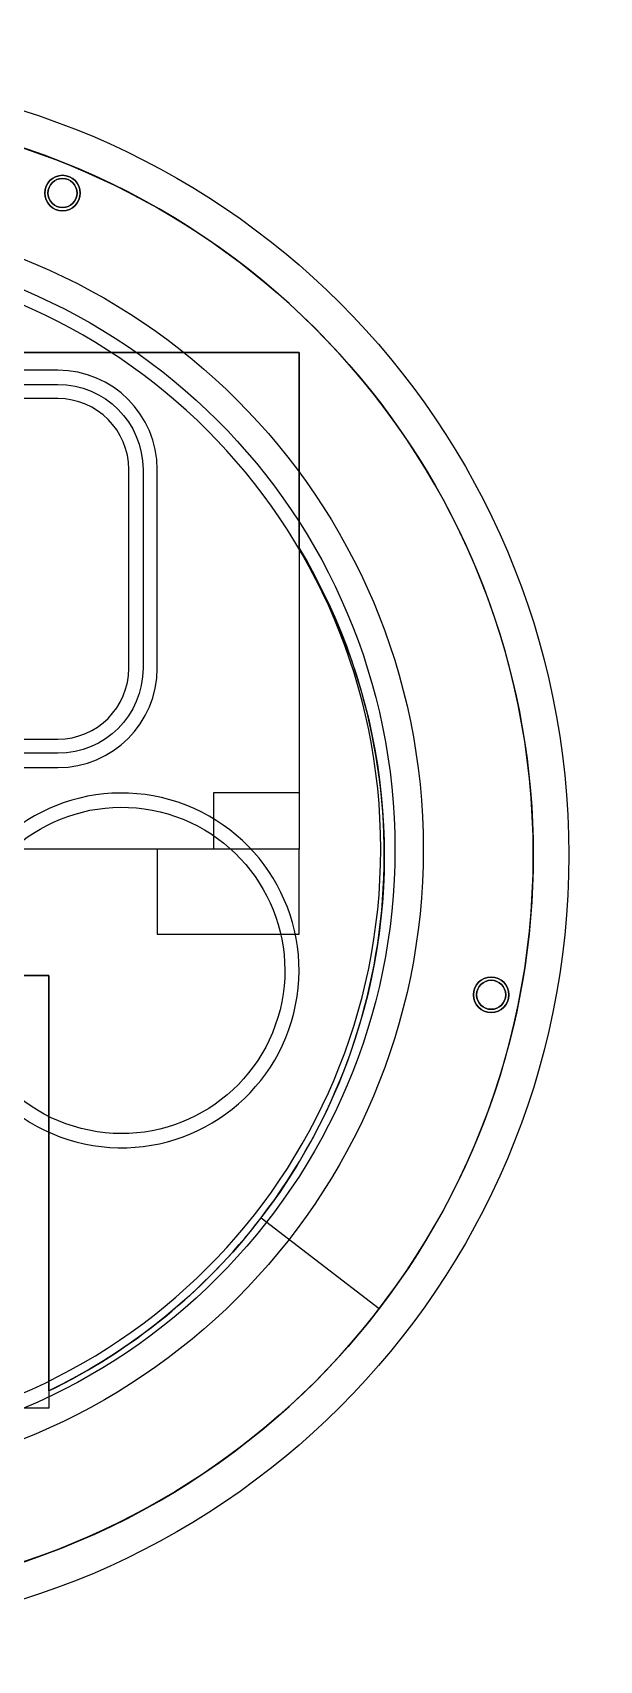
# Model space of a CAD drawing. Header units: millimetres. Extents: x -58 to 57, y -57 to 58.
# Drawn here: x 17.2 to 57.2, y -56.8 to 58 of the extents above; entities that cross this region are included whole.
import ezdxf
from ezdxf.lldxf.tags import DXFTag

# ---------------------------------------------------------------- set-up
doc = ezdxf.new("R2010")
doc.units = ezdxf.units.MM
for name, color, linetype in [('1', 7, 'CONTINUOUS'), ('2', 7, 'CONTINUOUS'), ('VERASE011I100$0', 7, 'CONTINUOUS'), ('VERASE011I101$0', 7, 'CONTINUOUS'), ('VERASE011I102$0', 7, 'CONTINUOUS'), ('VERASE011I106$0', 7, 'CONTINUOUS'), ('VERASE011I112$0', 7, 'CONTINUOUS'), ('VERASE011I113$0', 7, 'CONTINUOUS'), ('VERASE011I115$0', 7, 'CONTINUOUS'), ('VERASE011I116$0', 7, 'CONTINUOUS'), ('VERASE011I120$0', 7, 'CONTINUOUS'), ('VERASE011I121$0', 7, 'CONTINUOUS'), ('VERASE011I122$0', 7, 'CONTINUOUS'), ('VERASE011I123$0', 7, 'CONTINUOUS'), ('VERASE011I124$0', 7, 'CONTINUOUS'), ('VERASE011I126$0', 7, 'CONTINUOUS'), ('VERASE011I127$0', 7, 'CONTINUOUS'), ('VERASE011I17$0', 7, 'CONTINUOUS'), ('VERASE011I19$0', 7, 'CONTINUOUS'), ('VERASE011I20$0', 7, 'CONTINUOUS'), ('VERASE011I22$0', 7, 'CONTINUOUS'), ('VERASE011I25$0', 7, 'CONTINUOUS'), ('VERASE011I26$0', 7, 'CONTINUOUS'), ('VERASE011I35$0', 7, 'CONTINUOUS'), ('VERASE011I36$0', 7, 'CONTINUOUS'), ('VERASE011I4$0', 7, 'CONTINUOUS'), ('VERASE011I45$0', 7, 'CONTINUOUS'), ('VERASE011I46$0', 7, 'CONTINUOUS'), ('VERASE011I47$0', 7, 'CONTINUOUS'), ('VERASE011I51$0', 7, 'CONTINUOUS'), ('VERASE011I55$0', 7, 'CONTINUOUS'), ('VERASE011I56$0', 7, 'CONTINUOUS'), ('VERASE011I57$0', 7, 'CONTINUOUS'), ('VERASE011I58$0', 7, 'CONTINUOUS'), ('VERASE011I59$0', 7, 'CONTINUOUS'), ('VERASE011I6$0', 7, 'CONTINUOUS'), ('VERASE011I61$0', 7, 'CONTINUOUS'), ('VERASE011I62$0', 7, 'CONTINUOUS'), ('VERASE011I63$0', 7, 'CONTINUOUS'), ('VERASE011I64$0', 7, 'CONTINUOUS'), ('VERASE011I65$0', 7, 'CONTINUOUS'), ('VERASE011I68$0', 7, 'CONTINUOUS'), ('VERASE011I70$0', 7, 'CONTINUOUS'), ('VERASE011I71$0', 7, 'CONTINUOUS'), ('VERASE011I74$0', 7, 'CONTINUOUS'), ('VERASE011I8$0', 7, 'CONTINUOUS'), ('VERASE011I80$0', 7, 'CONTINUOUS'), ('VERASE011I82$0', 7, 'CONTINUOUS'), ('VERASE011I83$0', 7, 'CONTINUOUS'), ('VERASE011I87$0', 7, 'CONTINUOUS'), ('VERASE011I9$0', 7, 'CONTINUOUS'), ('VERASE011I92$0', 7, 'CONTINUOUS'), ('VERASE011I93$0', 7, 'CONTINUOUS'), ('VERASE011I95$0', 7, 'CONTINUOUS'), ('VMODIFIED011I106$1', 7, 'CONTINUOUS'), ('VMODIFIED011I116$1', 7, 'CONTINUOUS'), ('VMODIFIED011I120$1', 7, 'CONTINUOUS'), ('VMODIFIED011I121$1', 7, 'CONTINUOUS'), ('VMODIFIED011I122$1', 7, 'CONTINUOUS'), ('VMODIFIED011I126$1', 7, 'CONTINUOUS'), ('VMODIFIED011I17$1', 7, 'CONTINUOUS'), ('VMODIFIED011I22$1', 7, 'CONTINUOUS'), ('VMODIFIED011I25$1', 7, 'CONTINUOUS'), ('VMODIFIED011I4$1', 7, 'CONTINUOUS'), ('VMODIFIED011I46$1', 7, 'CONTINUOUS'), ('VMODIFIED011I55$1', 7, 'CONTINUOUS'), ('VMODIFIED011I56$1', 7, 'CONTINUOUS'), ('VMODIFIED011I59$1', 7, 'CONTINUOUS'), ('VMODIFIED011I64$1', 7, 'CONTINUOUS'), ('VMODIFIED011I65$1', 7, 'CONTINUOUS'), ('VMODIFIED011I68$1', 7, 'CONTINUOUS'), ('VMODIFIED011I83$1', 7, 'CONTINUOUS'), ('VMODIFIED011I9$1', 7, 'CONTINUOUS'), ('VMODIFIED011I95$1', 7, 'CONTINUOUS')]:
    doc.layers.add(name, color=color, linetype=linetype)
tags = doc.linetypes.add('DASHED', pattern=[25.72, 12.86, -12.86]).pattern_tags.tags
tags[6:7] = [DXFTag(74, 4), DXFTag(75, 0), DXFTag(340, '0'), DXFTag(46, 0.0), DXFTag(50, 0.0), DXFTag(44, 0.0), DXFTag(45, 0.0)]
tags[4:5] = [DXFTag(74, 4), DXFTag(75, 0), DXFTag(340, '0'), DXFTag(46, 0.0), DXFTag(50, 0.0), DXFTag(44, 0.0), DXFTag(45, 0.0)]

msp = doc.modelspace()

# ---------------------------------------------------------------- linework, layer by layer
at = {"layer": '1', "color": 252, "linetype": 'CONTINUOUS'}
for p, q in [((36, 35.415392), (-36, 35.415392)), ((-36, 35.415392, -12), (36, 35.415392, -12)), ((36, 21.633308), (36, 35.415392)), ((36, 35.415392, -12), (36, 35.415392)), ((36, 35.415392, -12), (36, 21.633308, -12)), ((36, 21.633308, -12), (36, 21.633308)), ((18.358177, -8.5, -6), (12.75, -8.5, -6)), ((12.75, -8.5, -12), (18.358177, -8.5, -12)), ((18.358177, -8.5, -12), (18.358177, -8.5, -6)), ((18.358177, -37.775353, -6), (18.358177, -8.5, -6)), ((18.358177, -8.5, -12), (18.358177, -37.775353, -12)), ((33.32084, -25.56798), (41.65105, -31.959975)), ((33.32084, -25.56798, -6), (33.32084, -25.56798)), ((33.32084, -25.56798, -6), (41.65105, -31.959975, -6)), ((41.65105, -31.959975, -6), (41.65105, -31.959975)), ((18.358177, -37.775353, -12), (18.358177, -37.775353, -6))]:
    msp.add_line(p, q, dxfattribs=at)
for centre, radius in [((0, 0, -14), 55), ((0, 0, 3.5), 55), ((19.325513, 46.655916, -14), 1.25), ((19.325513, 46.655916, -0.225), 1.025), ((49.529657, -9.852061, -14), 1.25), ((49.529657, -9.852061, -0.225), 1.025)]:
    msp.add_circle(centre, radius, dxfattribs=at)
at = {"layer": '1', "color": 252, "linetype": 'CONTINUOUS', "extrusion": (0, 0, -1)}
for centre, radius in [((0, 0, -3.5), 52.5), ((-19.325513, 46.655916), 1.25), ((-19.325513, 46.655916, 13.775), 1.025), ((-49.529657, -9.852061), 1.25), ((-49.529657, -9.852061, 13.775), 1.025)]:
    msp.add_circle(centre, radius, dxfattribs=at)
at = {"layer": '1', "color": 163, "linetype": 'DASHED', "extrusion": (0, 0, -1)}
for centre in [(-19.325513, 46.655916, 0.225), (-19.325513, 46.655916, 13.775), (-49.529657, -9.852061, 0.225), (-49.529657, -9.852061, 13.775)]:
    msp.add_circle(centre, 1.25, dxfattribs=at)
at = {"layer": '1', "color": 252, "linetype": 'CONTINUOUS', "extrusion": (0, 0, -1)}
for centre, radius, start, end in [((0, 0), 52.5, 257.5, 217.5), ((0, 0, 12), 42, 148.997281, 244.081039), ((0, 0, 6), 52.5, 217.5, 257.5)]:
    msp.add_arc(centre, radius, start, end, dxfattribs=at)
at = {"layer": '1', "color": 252, "linetype": 'CONTINUOUS'}
for centre, start, end in [((0, 0), 322.5, 31.002719), ((0, 0, -6), 295.918961, 322.5)]:
    msp.add_arc(centre, 42, start, end, dxfattribs=at)
at = {"layer": '2', "color": 163, "linetype": 'CONTINUOUS'}
for p, q in [((-36, 35.415392), (36, 35.415392)), ((36, 35.415392), (36, 0.415392)), ((30, 0.415392), (30, 4.415392)), ((30, 4.415392), (36, 4.415392)), ((36, 4.415392), (36, 0.415392)), ((36, 0.415392), (-36, 0.415392)), ((36, 0.415392), (26, 0.415392)), ((26, 0.415392), (26, -5.584608)), ((36, 0.415392), (30, 0.415392)), ((36, -5.584608), (36, 0.415392)), ((26, -5.584608), (36, -5.584608)), ((-36.641823, -8.5), (18.358177, -8.5)), ((18.358177, -8.5), (18.358177, -39)), ((18.358177, -39), (-36.641823, -39))]:
    msp.add_line(p, q, dxfattribs=at)
at = {"layer": 'VERASE011I100$0', "color": 252, "linetype": 'CONTINUOUS', "extrusion": (0, 0, -1)}
msp.add_arc((-23.492316, -8.135111, 0.5), 11.5, 18.955278, 8.978194, dxfattribs=at)
at = {"layer": 'VERASE011I101$0', "color": 252, "linetype": 'CONTINUOUS'}
msp.add_line((-19, 6.165392, -0.5), (19, 6.165392, -0.5), dxfattribs=at)
at = {"layer": 'VERASE011I102$0', "color": 252, "linetype": 'CONTINUOUS'}
msp.add_arc((19, 27.165392, -0.5), 7, 0, 90, dxfattribs=at)
at = {"layer": 'VERASE011I106$0', "color": 252, "linetype": 'CONTINUOUS'}
msp.add_line((26, 13.165392), (26, 27.165392), dxfattribs=at)
at = {"layer": 'VERASE011I112$0', "color": 252, "linetype": 'CONTINUOUS'}
msp.add_line((26, 13.165392, -0.5), (26, 27.165392, -0.5), dxfattribs=at)
at = {"layer": 'VERASE011I113$0', "color": 252, "linetype": 'CONTINUOUS', "extrusion": (0, 0, -1)}
msp.add_arc((-19, 13.165392, 0.5), 6, 180, 270, dxfattribs=at)
at = {"layer": 'VERASE011I115$0', "color": 252, "linetype": 'CONTINUOUS'}
msp.add_arc((19, 13.165392, -0.5), 7, 270, 0, dxfattribs=at)
at = {"layer": 'VERASE011I116$0', "color": 252, "linetype": 'CONTINUOUS'}
msp.add_circle((0, 0.415392), 42.75, dxfattribs=at)
at = {"layer": 'VERASE011I120$0', "color": 252, "linetype": 'CONTINUOUS'}
msp.add_line((19, 34.165392), (-19, 34.165392), dxfattribs=at)
at = {"layer": 'VERASE011I121$0', "color": 252, "linetype": 'CONTINUOUS'}
msp.add_line((-19, 33.165392), (19, 33.165392), dxfattribs=at)
at = {"layer": 'VERASE011I122$0', "color": 252, "linetype": 'CONTINUOUS'}
msp.add_arc((19, 13.165392), 7, 270, 0, dxfattribs=at)
at = {"layer": 'VERASE011I123$0', "color": 252, "linetype": 'CONTINUOUS'}
msp.add_line((19, 7.165392, -0.5), (19, 7.165392), dxfattribs=at)
at = {"layer": 'VERASE011I124$0', "color": 252, "linetype": 'CONTINUOUS'}
msp.add_line((19, 7.165392, -0.5), (-19, 7.165392, -0.5), dxfattribs=at)
at = {"layer": 'VERASE011I126$0', "color": 252, "linetype": 'CONTINUOUS', "extrusion": (0, 0, -1)}
msp.add_circle((0, 0.415392), 41.75, dxfattribs=at)
at = {"layer": 'VERASE011I127$0', "color": 252, "linetype": 'CONTINUOUS'}
msp.add_line((25, 27.165392, -0.5), (25, 13.165392, -0.5), dxfattribs=at)
at = {"layer": 'VERASE011I17$0', "color": 252, "linetype": 'CONTINUOUS'}
msp.add_line((19, 32.165392), (-19, 32.165392), dxfattribs=at)
at = {"layer": 'VERASE011I19$0', "color": 252, "linetype": 'CONTINUOUS'}
msp.add_line((24, 27.165392, -2), (24, 27.165392), dxfattribs=at)
at = {"layer": 'VERASE011I20$0', "color": 252, "linetype": 'CONTINUOUS'}
msp.add_line((19, 32.165392, -2), (19, 32.165392), dxfattribs=at)
at = {"layer": 'VERASE011I22$0', "color": 252, "linetype": 'CONTINUOUS'}
msp.add_line((-19, 8.165392), (19, 8.165392), dxfattribs=at)
at = {"layer": 'VERASE011I25$0', "color": 252, "linetype": 'CONTINUOUS'}
msp.add_circle((0, 0.415392), 44.75, dxfattribs=at)
at = {"layer": 'VERASE011I26$0', "color": 252, "linetype": 'CONTINUOUS'}
msp.add_line((19, 32.165392, -2), (-19, 32.165392, -2), dxfattribs=at)
at = {"layer": 'VERASE011I35$0', "color": 252, "linetype": 'CONTINUOUS'}
msp.add_line((24, 13.165392, -2), (24, 13.165392), dxfattribs=at)
at = {"layer": 'VERASE011I36$0', "color": 252, "linetype": 'CONTINUOUS'}
msp.add_line((-19, 8.165392, -2), (19, 8.165392, -2), dxfattribs=at)
at = {"layer": 'VERASE011I4$0', "color": 252, "linetype": 'CONTINUOUS'}
msp.add_arc((19, 27.165392), 5, 0, 90, dxfattribs=at)
at = {"layer": 'VERASE011I45$0', "color": 252, "linetype": 'CONTINUOUS'}
msp.add_circle((0, 0.415392, -2), 44.75, dxfattribs=at)
at = {"layer": 'VERASE011I46$0', "color": 252, "linetype": 'CONTINUOUS'}
msp.add_line((24, 13.165392), (24, 27.165392), dxfattribs=at)
at = {"layer": 'VERASE011I47$0', "color": 252, "linetype": 'CONTINUOUS'}
msp.add_arc((19, 13.165392, -2), 5, 270, 0, dxfattribs=at)
at = {"layer": 'VERASE011I51$0', "color": 252, "linetype": 'CONTINUOUS'}
msp.add_line((19, 8.165392, -2), (19, 8.165392), dxfattribs=at)
at = {"layer": 'VERASE011I55$0', "color": 252, "linetype": 'CONTINUOUS', "extrusion": (0, 0, -1)}
msp.add_arc((-19, 27.165392), 6, 90, 180, dxfattribs=at)
at = {"layer": 'VERASE011I56$0', "color": 252, "linetype": 'CONTINUOUS'}
msp.add_line((-19, 6.165392), (19, 6.165392), dxfattribs=at)
at = {"layer": 'VERASE011I57$0', "color": 252, "linetype": 'CONTINUOUS'}
msp.add_line((25, 13.165392, -0.5), (25, 13.165392), dxfattribs=at)
at = {"layer": 'VERASE011I58$0', "color": 252, "linetype": 'CONTINUOUS'}
msp.add_line((19, 34.165392, -0.5), (19, 34.165392), dxfattribs=at)
at = {"layer": 'VERASE011I59$0', "color": 252, "linetype": 'CONTINUOUS'}
msp.add_arc((23.492316, -8.135111), 12.5, 175.24016, 156.826368, dxfattribs=at)
at = {"layer": 'VERASE011I6$0', "color": 252, "linetype": 'CONTINUOUS'}
msp.add_arc((19, 27.165392, -2), 5, 0, 90, dxfattribs=at)
at = {"layer": 'VERASE011I61$0', "color": 252, "linetype": 'CONTINUOUS'}
msp.add_arc((23.492316, -8.135111, -0.5), 12.5, 175.24016, 156.826368, dxfattribs=at)
at = {"layer": 'VERASE011I62$0', "color": 252, "linetype": 'CONTINUOUS'}
msp.add_circle((0, 0.415392, -0.5), 42.75, dxfattribs=at)
at = {"layer": 'VERASE011I63$0', "color": 252, "linetype": 'CONTINUOUS', "extrusion": (0, 0, -1)}
msp.add_arc((-19, 27.165392, 0.5), 6, 90, 180, dxfattribs=at)
at = {"layer": 'VERASE011I64$0', "color": 252, "linetype": 'CONTINUOUS'}
msp.add_line((19, 7.165392), (-19, 7.165392), dxfattribs=at)
at = {"layer": 'VERASE011I65$0', "color": 252, "linetype": 'CONTINUOUS', "extrusion": (0, 0, -1)}
msp.add_arc((-19, 13.165392), 6, 180, 270, dxfattribs=at)
at = {"layer": 'VERASE011I68$0', "color": 252, "linetype": 'CONTINUOUS'}
msp.add_line((25, 27.165392), (25, 13.165392), dxfattribs=at)
at = {"layer": 'VERASE011I70$0', "color": 252, "linetype": 'CONTINUOUS'}
msp.add_line((25, 27.165392, -0.5), (25, 27.165392), dxfattribs=at)
at = {"layer": 'VERASE011I71$0', "color": 252, "linetype": 'CONTINUOUS'}
msp.add_line((26, 27.165392, -0.5), (26, 27.165392), dxfattribs=at)
at = {"layer": 'VERASE011I74$0', "color": 252, "linetype": 'CONTINUOUS'}
msp.add_line((-19, 33.165392, -0.5), (19, 33.165392, -0.5), dxfattribs=at)
at = {"layer": 'VERASE011I8$0', "color": 252, "linetype": 'CONTINUOUS'}
msp.add_line((24, 13.165392, -2), (24, 27.165392, -2), dxfattribs=at)
at = {"layer": 'VERASE011I80$0', "color": 252, "linetype": 'CONTINUOUS'}
msp.add_line((26, 13.165392, -0.5), (26, 13.165392), dxfattribs=at)
at = {"layer": 'VERASE011I82$0', "color": 252, "linetype": 'CONTINUOUS', "extrusion": (0, 0, -1)}
msp.add_circle((0, 0.415392, 0.5), 41.75, dxfattribs=at)
at = {"layer": 'VERASE011I83$0', "color": 252, "linetype": 'CONTINUOUS', "extrusion": (0, 0, -1)}
msp.add_arc((-23.492316, -8.135111), 11.5, 18.955278, 8.978194, dxfattribs=at)
at = {"layer": 'VERASE011I87$0', "color": 252, "linetype": 'CONTINUOUS'}
msp.add_line((19, 34.165392, -0.5), (-19, 34.165392, -0.5), dxfattribs=at)
at = {"layer": 'VERASE011I9$0', "color": 252, "linetype": 'CONTINUOUS'}
msp.add_arc((19, 13.165392), 5, 270, 0, dxfattribs=at)
at = {"layer": 'VERASE011I92$0', "color": 252, "linetype": 'CONTINUOUS'}
msp.add_line((19, 6.165392, -0.5), (19, 6.165392), dxfattribs=at)
at = {"layer": 'VERASE011I93$0', "color": 252, "linetype": 'CONTINUOUS'}
msp.add_line((19, 33.165392, -0.5), (19, 33.165392), dxfattribs=at)
at = {"layer": 'VERASE011I95$0', "color": 252, "linetype": 'CONTINUOUS'}
msp.add_arc((19, 27.165392), 7, 0, 90, dxfattribs=at)
at = {"layer": 'VMODIFIED011I106$1', "color": 155, "linetype": 'CONTINUOUS'}
msp.add_line((26, 13.165392), (26, 27.165392), dxfattribs=at)
at = {"layer": 'VMODIFIED011I116$1', "color": 155, "linetype": 'CONTINUOUS'}
msp.add_circle((0, 0.415392), 42.75, dxfattribs=at)
at = {"layer": 'VMODIFIED011I120$1', "color": 155, "linetype": 'CONTINUOUS'}
msp.add_line((19, 34.165392), (-19, 34.165392), dxfattribs=at)
at = {"layer": 'VMODIFIED011I121$1', "color": 155, "linetype": 'CONTINUOUS'}
msp.add_line((-19, 33.165392), (19, 33.165392), dxfattribs=at)
at = {"layer": 'VMODIFIED011I122$1', "color": 155, "linetype": 'CONTINUOUS'}
msp.add_arc((19, 13.165392), 7, 270, 0, dxfattribs=at)
at = {"layer": 'VMODIFIED011I126$1', "color": 155, "linetype": 'CONTINUOUS', "extrusion": (0, 0, -1)}
msp.add_circle((0, 0.415392), 41.75, dxfattribs=at)
at = {"layer": 'VMODIFIED011I17$1', "color": 155, "linetype": 'CONTINUOUS'}
msp.add_line((19, 32.165392), (-19, 32.165392), dxfattribs=at)
at = {"layer": 'VMODIFIED011I22$1', "color": 155, "linetype": 'CONTINUOUS'}
msp.add_line((-19, 8.165392), (19, 8.165392), dxfattribs=at)
at = {"layer": 'VMODIFIED011I25$1', "color": 155, "linetype": 'CONTINUOUS'}
msp.add_circle((0, 0.415392), 44.75, dxfattribs=at)
at = {"layer": 'VMODIFIED011I4$1', "color": 155, "linetype": 'CONTINUOUS'}
msp.add_arc((19, 27.165392), 5, 0, 90, dxfattribs=at)
at = {"layer": 'VMODIFIED011I46$1', "color": 155, "linetype": 'CONTINUOUS'}
msp.add_line((24, 13.165392), (24, 27.165392), dxfattribs=at)
at = {"layer": 'VMODIFIED011I55$1', "color": 155, "linetype": 'CONTINUOUS', "extrusion": (0, 0, -1)}
msp.add_arc((-19, 27.165392), 6, 90, 180, dxfattribs=at)
at = {"layer": 'VMODIFIED011I56$1', "color": 155, "linetype": 'CONTINUOUS'}
msp.add_line((-19, 6.165392), (19, 6.165392), dxfattribs=at)
at = {"layer": 'VMODIFIED011I59$1', "color": 155, "linetype": 'CONTINUOUS'}
msp.add_arc((23.492316, -8.135111), 12.5, 175.24016, 156.826368, dxfattribs=at)
at = {"layer": 'VMODIFIED011I64$1', "color": 155, "linetype": 'CONTINUOUS'}
msp.add_line((19, 7.165392), (-19, 7.165392), dxfattribs=at)
at = {"layer": 'VMODIFIED011I65$1', "color": 155, "linetype": 'CONTINUOUS', "extrusion": (0, 0, -1)}
msp.add_arc((-19, 13.165392), 6, 180, 270, dxfattribs=at)
at = {"layer": 'VMODIFIED011I68$1', "color": 155, "linetype": 'CONTINUOUS'}
msp.add_line((25, 27.165392), (25, 13.165392), dxfattribs=at)
at = {"layer": 'VMODIFIED011I83$1', "color": 155, "linetype": 'CONTINUOUS', "extrusion": (0, 0, -1)}
msp.add_arc((-23.492316, -8.135111), 11.5, 18.955278, 8.978194, dxfattribs=at)
at = {"layer": 'VMODIFIED011I9$1', "color": 155, "linetype": 'CONTINUOUS'}
msp.add_arc((19, 13.165392), 5, 270, 0, dxfattribs=at)
at = {"layer": 'VMODIFIED011I95$1', "color": 155, "linetype": 'CONTINUOUS'}
msp.add_arc((19, 27.165392), 7, 0, 90, dxfattribs=at)

doc.saveas('drawing.dxf')
